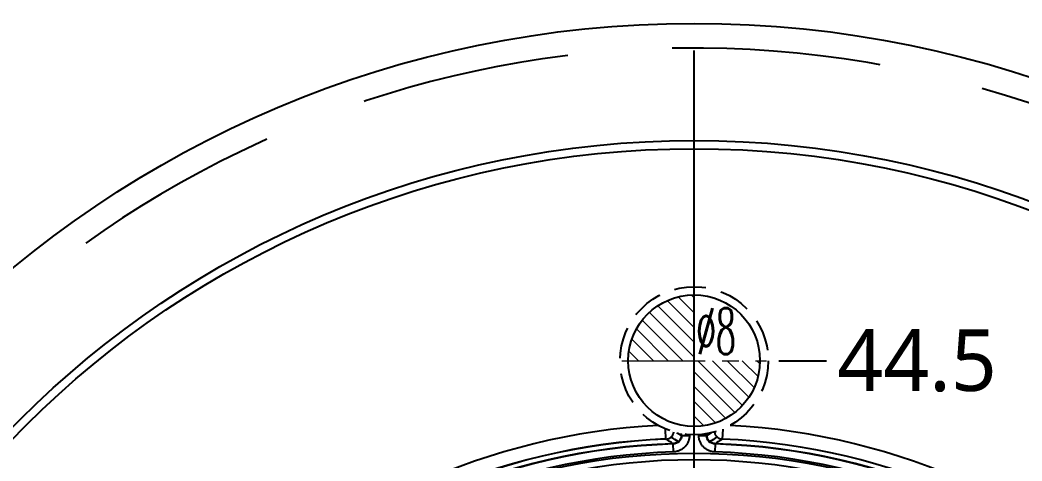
# Model space of a CAD drawing. Header units: millimetres. Extents: x 1044 to 1544, y -1743 to -1389.
# Drawn here: x 1102 to 1162.9, y -1533.9 to -1507.1 of the extents above; entities that cross this region are included whole.
import ezdxf
from ezdxf.enums import TextEntityAlignment as Align

# ---------------------------------------------------------------- set-up
doc = ezdxf.new("R2010")
doc.units = ezdxf.units.MM
doc.linetypes.add('CENTER', pattern=[50.8, 31.75, -6.35, 6.35, -6.35])
doc.linetypes.add('HIDDEN', pattern=[9.525, 6.35, -3.175])
doc.layers.add('1', color=7, linetype='Continuous', true_color=0xffffff)
doc.layers.add('21', color=7, linetype='Continuous', true_color=0xffffff)
doc.layers.add('dim', color=82, linetype='Continuous', lineweight=9)
doc.layers.add('epin', color=13, linetype='Continuous', lineweight=9)
doc.styles.add('Capful-A', font='')
doc.styles.add('TXT05', font='txt.shx', dxfattribs={"width": 0.5, "bigfont": 'gbcbig.shx'})
doc.styles.get('Capful-A').set_extended_font_data('Microsoft YaHei')
doc.dimstyles.new('Capful-A-1.5', dxfattribs={"dimscale": 1.5, "dimtxt": 2.5, "dimasz": 2.5, "dimexe": 1.5, "dimexo": 1, "dimgap": 1.5, "dimtad": 0, "dimdsep": 46, "dimtxsty": 'Capful-A', "dimcen": 0, "dimclrt": 2, "dimazin": 2, "dimtfac": 1, "dimtmove": 0, "dimatfit": 3, "dimfxl": 0, "dimtolj": 1, "dimtzin": 0, "dimarcsym": 0})

# ---------------------------------------------------------------- blocks, each defined once
blk = doc.blocks.new('epin_ejp_8')
at = {"layer": 'epin'}
h = blk.add_hatch(dxfattribs=at)
h.set_pattern_fill('_ANSI31', color=123, scale=0.2, angle=90)
h.set_pattern_definition([(135, (-3495.6536, 23.62066), (-0.44901281, -0.44901281), [])])
h.paths.add_polyline_path([(0, 4, 0.414214), (-4, 0), (0, 0)])
h.paths.add_polyline_path([(4, 0), (0, 0), (0, -4, 0.414214)])
at = {"layer": 'epin', "color": 1, "linetype": 'CENTER', "ltscale": 0.16}
for p, q in [((0, -4.4), (0, 4.4)), ((-4.4, 0), (4.4, 0))]:
    blk.add_line(p, q, dxfattribs=at)
at = {"layer": 'epin'}
blk.add_circle((0, 0), 4, dxfattribs=at)
at = {"layer": 'epin', "color": 6, "style": 'TXT05', "width": 0.5}
blk.add_text('%%c8', height=2.8, dxfattribs=at).set_placement((1.327, 1.8), align=Align.MIDDLE)
blk = doc.blocks.new('*D255')
at = {"layer": 'Defpoints', "color": 0, "transparency": 16777216}
for p in [(1147.376, -1527.817), (1142.976, -1572.317)]:
    blk.add_point(p, dxfattribs=at)
at = {"layer": 'dim', "color": 0, "lineweight": -2, "transparency": 16777216}
blk.add_line((1148.125, -1527.817), (1151.006, -1527.817), dxfattribs=at)
at = {"layer": 'dim', "color": 2, "transparency": 16777216, "insert": (1156.515, -1527.817), "char_height": 3.75, "attachment_point": 5, "style": 'Capful-A', "bg_fill": 3, "box_fill_scale": 1.1, "bg_fill_color": 256, "bg_fill_true_color": 13158600, "bg_fill_transparency": 0}
blk.add_mtext('\\A1;44.5', dxfattribs=at)
at = {"layer": 'Defpoints', "color": 0, "transparency": 16777216}
blk.add_point((1151.006, -1527.817), dxfattribs=at)

msp = doc.modelspace()

# ---------------------------------------------------------------- linework, layer by layer
at = {"layer": '1', "color": 1, "linetype": 'CENTER'}
msp.add_line((1142.976, -1642.317), (1142.976, -1502.317), dxfattribs=at)
at = {"layer": '21', "color": 7, "linetype": 'Continuous'}
for p, q in [((1141.267, -1532.581), (1141.241, -1531.969)), ((1142.189, -1532.358), (1142.189, -1532.247)), ((1142.214, -1532.358), (1142.214, -1532.252)), ((1143.737, -1532.252), (1143.737, -1532.358)), ((1143.762, -1532.247), (1143.762, -1532.358)), ((1144.71, -1531.969), (1144.684, -1532.581)), ((1141.719, -1533.361), (1141.703, -1532.859)), ((1142.189, -1532.358), (1142.691, -1532.358)), ((1142.691, -1532.308), (1142.691, -1532.358)), ((1143.26, -1532.358), (1143.26, -1532.308)), ((1143.26, -1532.358), (1143.762, -1532.358)), ((1144.248, -1532.859), (1144.232, -1533.361))]:
    msp.add_line(p, q, dxfattribs=at)
for radius in [65, 57.886, 57.383, 57.383, 38.88]:
    msp.add_circle((1142.976, -1572.317), radius, dxfattribs=at)
at = {"layer": '21', "color": 8, "linetype": 'HIDDEN', "ltscale": 0.3}
msp.add_circle((1142.976, -1527.817), 4.5, dxfattribs=at)
at = {"layer": '21', "color": 8, "linetype": 'HIDDEN', "ltscale": 2}
msp.add_arc((1142.976, -1572.317), 63.5, 199.11173, 160.88827, dxfattribs=at)
at = {"layer": '21', "color": 7, "linetype": 'Continuous'}
for radius, start, end in [(40.63, 93.0948, 176.9052), (40.63, 3.0948, 86.9052), (39.784, 92.4619, 177.5381), (39.772, 92.4619, 177.5381), (39.478, 91.84776, 178.15224), (39.478, 1.84776, 88.15224), (39.772, 2.4619, 87.5381), (39.461, 91.84776, 178.15224), (38.976, 91.84776, 178.15224), (38.976, 1.84776, 88.15224), (39.461, 1.84776, 88.15224), (38.476, 0.00563, 0)]:
    msp.add_arc((1142.976, -1572.317), radius, start, end, dxfattribs=at)
for centre, major_axis, ratio, start_param, end_param in [((1141.246, -1532.08), (-0.266, -0.426), 0.998098, 0.6017, 1.99788), ((1096.594, -1572.317), (-70.361, 0), 0.745658, 4.007412, 4.012255), ((1189.358, -1572.317), (-70.362, 0), 0.745659, 5.41253, 5.417372), ((1144.706, -1532.08), (-0.266, 0.426), 0.998098, 1.143713, 2.539893), ((1096.293, -1572.316), (-70.059, 0.001), 0.745658, 4.001326, 4.009582), ((1189.659, -1572.317), (70.06, 0), 0.745659, 2.273617, 2.281874)]:
    msp.add_ellipse(centre, major_axis=major_axis, ratio=ratio, start_param=start_param, end_param=end_param, dxfattribs=at)
for points in [[(1141.703, -1532.859), (1141.557, -1532.766), (1141.412, -1532.673), (1141.267, -1532.581)], [(1144.684, -1532.581), (1144.539, -1532.673), (1144.394, -1532.766), (1144.248, -1532.859)]]:
    msp.add_open_spline(points, degree=3, dxfattribs=at)
for points, knots in [([(1142.214, -1532.358), (1142.218, -1532.493), (1142.165, -1532.627), (1141.978, -1532.82), (1141.842, -1532.878), (1141.703, -1532.875)], [0, 0, 0, 0, 0.494719, 0.494719, 1, 1, 1, 1]), ([(1142.189, -1532.358), (1142.189, -1532.374), (1142.188, -1532.39), (1142.185, -1532.422), (1142.181, -1532.454), (1142.173, -1532.485), (1142.164, -1532.516), (1142.159, -1532.531), (1142.141, -1532.576), (1142.126, -1532.604), (1142.1, -1532.645), (1142.09, -1532.658), (1142.07, -1532.683), (1142.059, -1532.695), (1142.037, -1532.718), (1142.025, -1532.729), (1142, -1532.75), (1141.987, -1532.76), (1141.961, -1532.779), (1141.947, -1532.787), (1141.919, -1532.803), (1141.905, -1532.81), (1141.861, -1532.829), (1141.83, -1532.84), (1141.783, -1532.85), (1141.767, -1532.853), (1141.735, -1532.857), (1141.719, -1532.858), (1141.703, -1532.859)], [0, 0, 0, 0, 0.0625, 0.0625, 0.125, 0.1875, 0.1875, 0.25, 0.25, 0.375, 0.375, 0.4375, 0.4375, 0.5, 0.5, 0.5625, 0.5625, 0.625, 0.625, 0.6875, 0.6875, 0.75, 0.75, 0.875, 0.875, 0.9375, 0.9375, 1, 1, 1, 1]), ([(1142.691, -1532.358), (1142.691, -1532.39), (1142.689, -1532.422), (1142.683, -1532.486), (1142.674, -1532.549), (1142.659, -1532.612), (1142.645, -1532.658), (1142.64, -1532.673), (1142.63, -1532.704), (1142.624, -1532.719), (1142.594, -1532.794), (1142.564, -1532.85), (1142.512, -1532.931), (1142.493, -1532.957), (1142.463, -1532.995), (1142.452, -1533.007), (1142.431, -1533.032), (1142.42, -1533.044), (1142.386, -1533.079), (1142.363, -1533.101), (1142.313, -1533.143), (1142.288, -1533.162), (1142.235, -1533.199), (1142.207, -1533.217), (1142.151, -1533.248), (1142.122, -1533.262), (1142.035, -1533.301), (1141.974, -1533.322), (1141.895, -1533.34), (1141.879, -1533.343), (1141.847, -1533.349), (1141.799, -1533.356), (1141.751, -1533.36), (1141.719, -1533.361)], [0, 0, 0, 0, 0.0625, 0.0625, 0.125, 0.1875, 0.1875, 0.21875, 0.21875, 0.25, 0.25, 0.375, 0.375, 0.4375, 0.4375, 0.46875, 0.46875, 0.5, 0.5, 0.5625, 0.5625, 0.625, 0.625, 0.6875, 0.6875, 0.75, 0.75, 0.875, 0.875, 0.90625, 0.90625, 0.9375, 1, 1, 1, 1]), ([(1144.232, -1533.361), (1144.2, -1533.36), (1144.168, -1533.357), (1144.104, -1533.349), (1144.041, -1533.338), (1143.979, -1533.321), (1143.933, -1533.305), (1143.918, -1533.3), (1143.888, -1533.288), (1143.873, -1533.282), (1143.799, -1533.25), (1143.743, -1533.218), (1143.665, -1533.163), (1143.639, -1533.144), (1143.59, -1533.102), (1143.566, -1533.08), (1143.521, -1533.033), (1143.499, -1533.009), (1143.459, -1532.958), (1143.44, -1532.932), (1143.405, -1532.878), (1143.388, -1532.85), (1143.359, -1532.792), (1143.345, -1532.763), (1143.309, -1532.674), (1143.291, -1532.613), (1143.275, -1532.533), (1143.273, -1532.517), (1143.268, -1532.485), (1143.262, -1532.437), (1143.26, -1532.39), (1143.26, -1532.358)], [0, 0, 0, 0, 0.0625, 0.0625, 0.125, 0.1875, 0.1875, 0.21875, 0.21875, 0.25, 0.25, 0.375, 0.375, 0.4375, 0.4375, 0.5, 0.5, 0.5625, 0.5625, 0.625, 0.625, 0.6875, 0.6875, 0.75, 0.75, 0.875, 0.875, 0.90625, 0.90625, 0.9375, 1, 1, 1, 1]), ([(1144.248, -1532.875), (1144.11, -1532.878), (1143.973, -1532.82), (1143.786, -1532.627), (1143.733, -1532.493), (1143.737, -1532.358)], [0, 0, 0, 0, 0.505284, 0.505284, 1, 1, 1, 1]), ([(1144.248, -1532.859), (1144.216, -1532.858), (1144.184, -1532.854), (1144.137, -1532.843), (1144.122, -1532.839), (1144.091, -1532.829), (1144.076, -1532.823), (1144.032, -1532.804), (1144.004, -1532.788), (1143.964, -1532.761), (1143.951, -1532.751), (1143.927, -1532.73), (1143.915, -1532.719), (1143.892, -1532.696), (1143.881, -1532.683), (1143.861, -1532.658), (1143.852, -1532.645), (1143.834, -1532.618), (1143.826, -1532.604), (1143.811, -1532.575), (1143.804, -1532.561), (1143.786, -1532.516), (1143.777, -1532.485), (1143.768, -1532.438), (1143.766, -1532.422), (1143.763, -1532.39), (1143.762, -1532.374), (1143.762, -1532.358)], [0, 0, 0, 0, 0.125, 0.125, 0.1875, 0.1875, 0.25, 0.25, 0.375, 0.375, 0.4375, 0.4375, 0.5, 0.5, 0.5625, 0.5625, 0.625, 0.625, 0.6875, 0.6875, 0.75, 0.75, 0.875, 0.875, 0.9375, 0.9375, 1, 1, 1, 1])]:
    msp.add_open_spline(points, degree=3, knots=knots, dxfattribs=at)

# ---------------------------------------------------------------- block references
at = {"layer": 'epin'}
msp.add_blockref('epin_ejp_8', (1142.976, -1527.817), dxfattribs=at)

# ---------------------------------------------------------------- next in the draw order: dimensions: what is measured, and where the dimension line sits
at = {"layer": 'dim'}
dim = msp.add_ordinate_dim(feature_location=(1147.376, -1527.817), offset=(3.631, 0), dtype=0, origin=(1142.976, -1572.317), dimstyle='Capful-A-1.5', override={"dimasz": 2, "dimexe": 0.49975, "dimexo": 0.49975, "dimgap": 0.49975}, dxfattribs=at)
dim.commit()
dim.dimension.update_dxf_attribs({"geometry": '*D255', "text_midpoint": (1156.515, -1527.817)})

# ---------------------------------------------------------------- next in the draw order: linework, layer by layer
at = {"color": 2}
msp.add_circle((1142.976, -1527.817), 4, dxfattribs=at)

doc.saveas('drawing.dxf')
